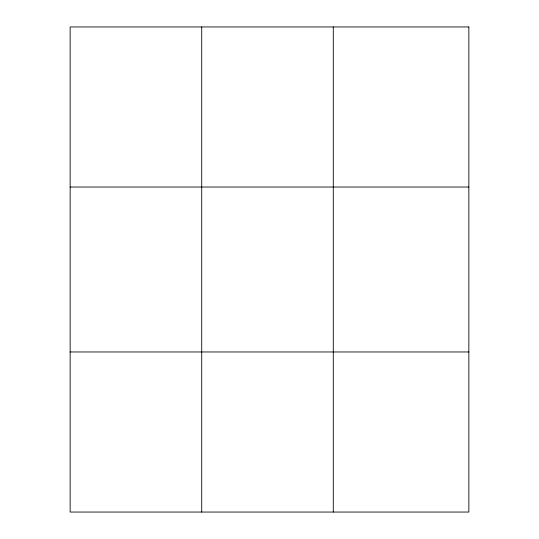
<?xml version="1.0" encoding="UTF-8"?>
<svg xmlns="http://www.w3.org/2000/svg" width="539" height="539" viewBox="0 0 539 539"><rect width="100%" height="100%" fill="white"/><g stroke="black" fill="none" stroke-linecap="round" stroke-linejoin="round"><path stroke-width="0.81" d="M201.721 512.05L201.721 26.95M333.291 512.05L333.291 26.95M70.144 187.033L468.856 187.033M70.144 351.967L468.856 351.967M468.856 26.95L468.856 512.05L70.144 512.05L70.144 26.95L468.856 26.95"/></g></svg>
